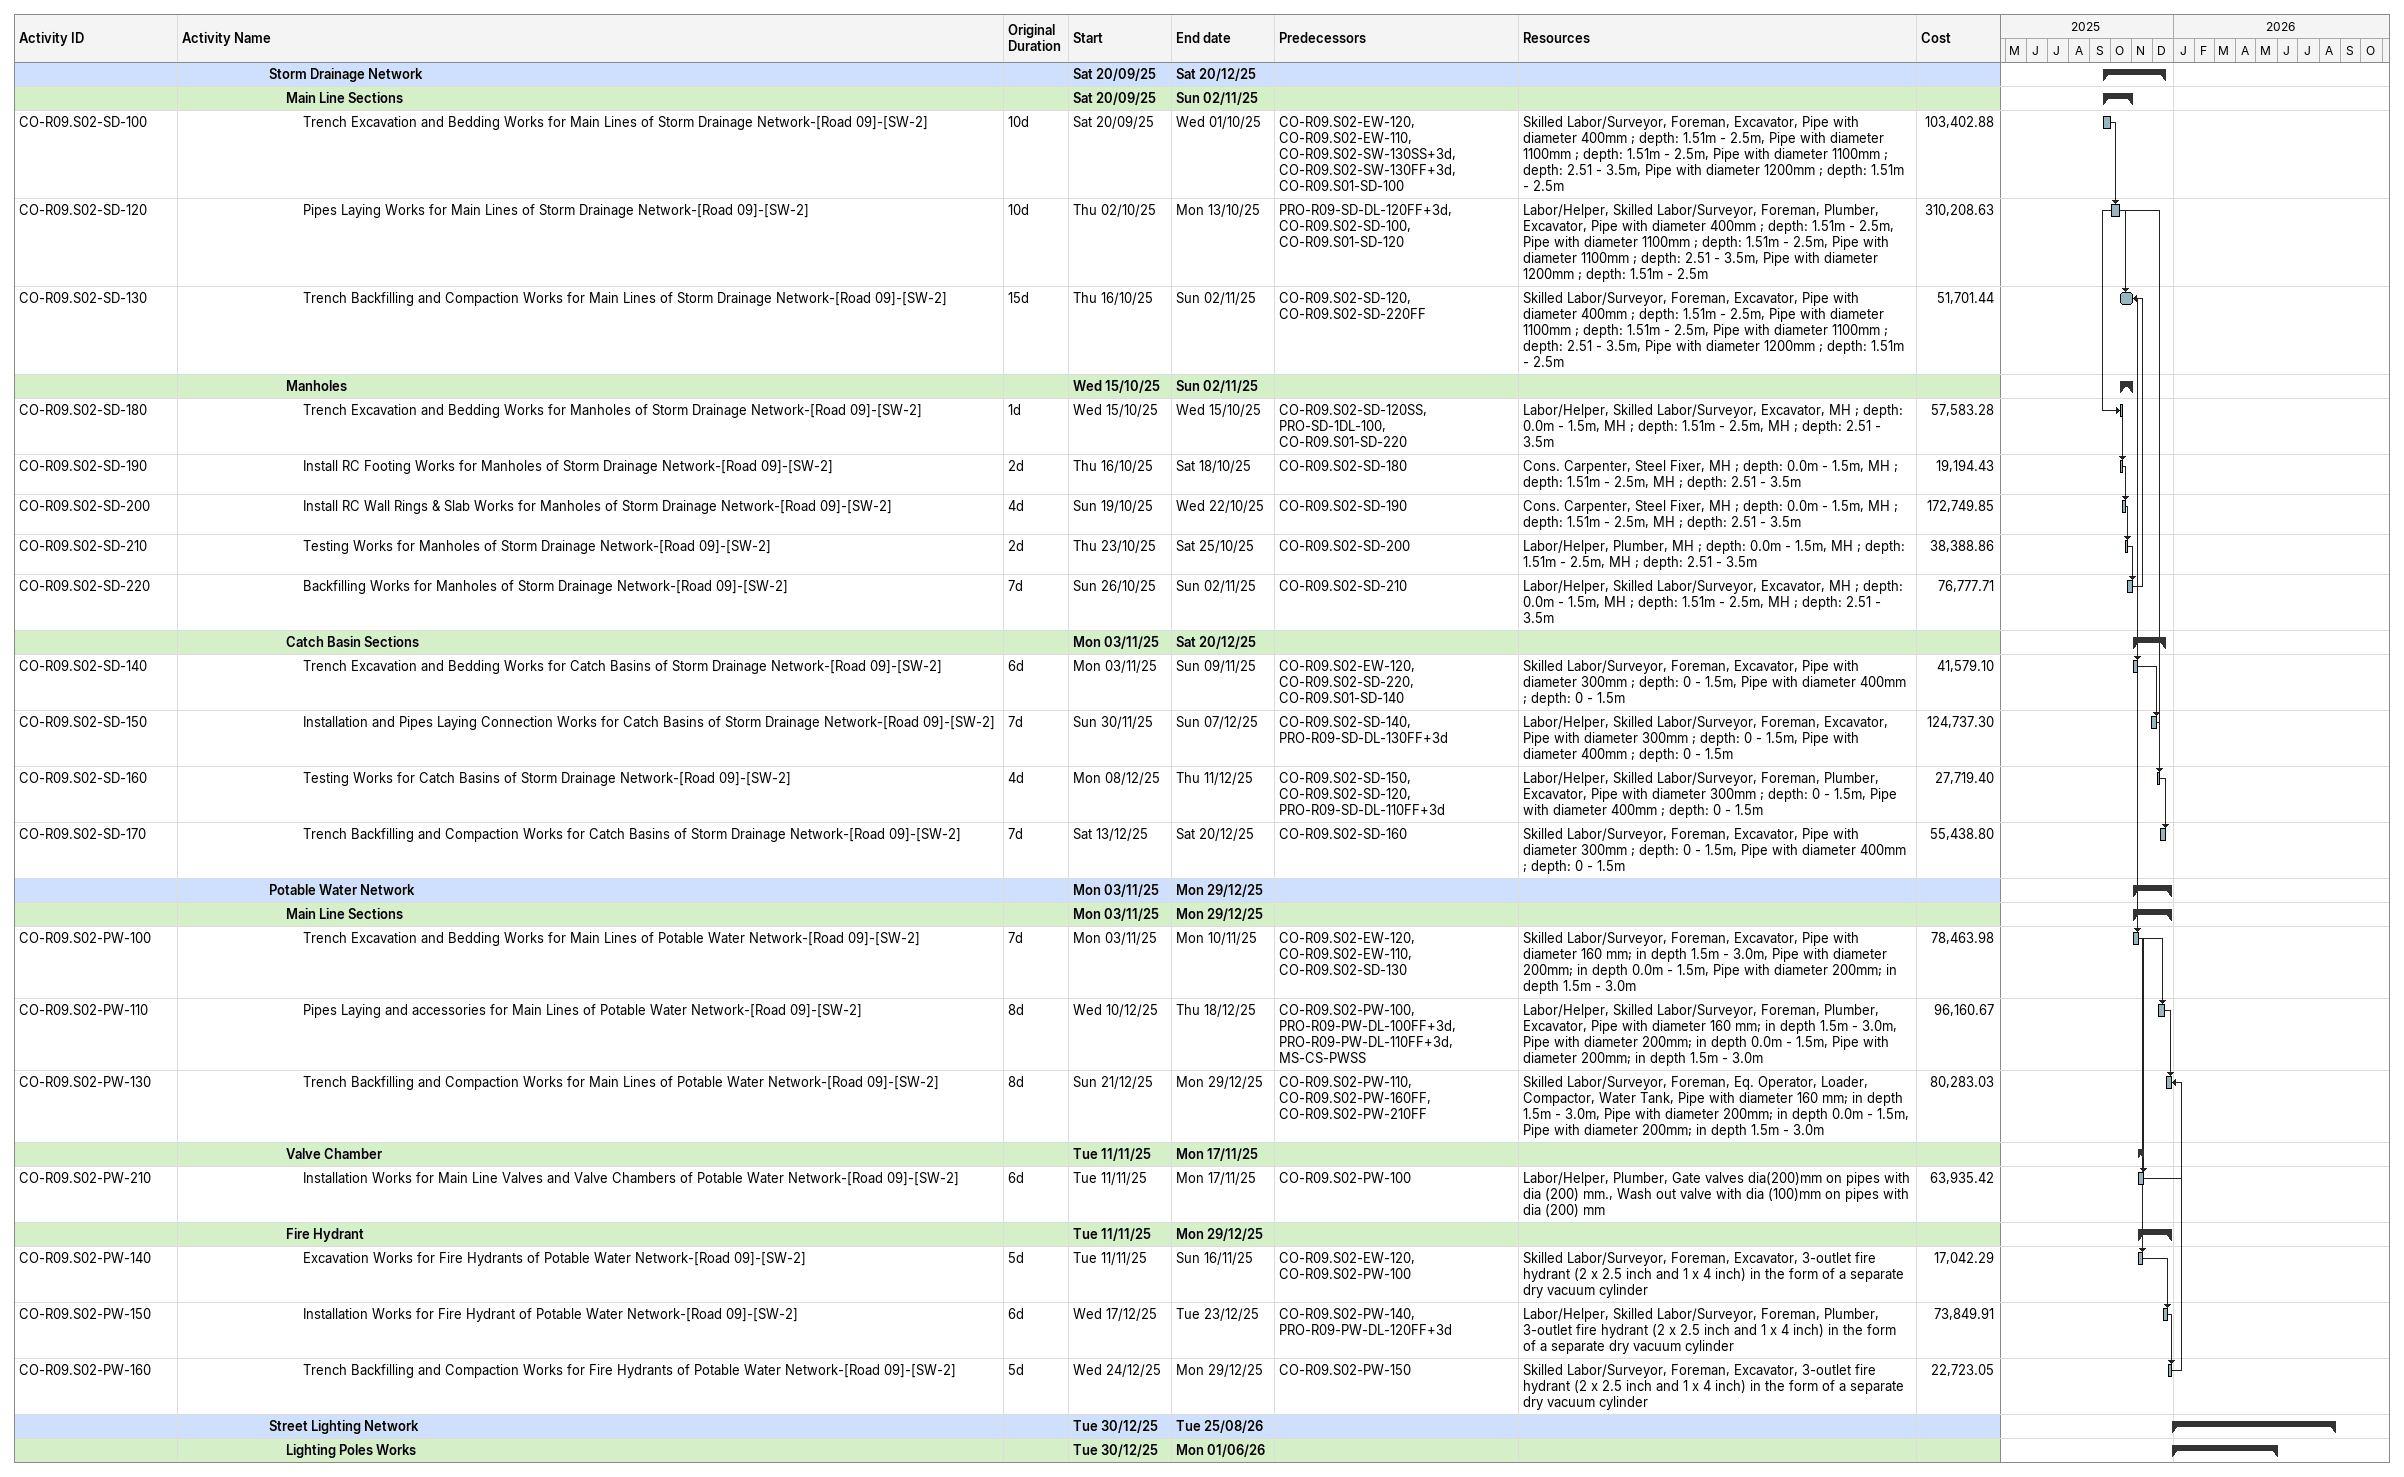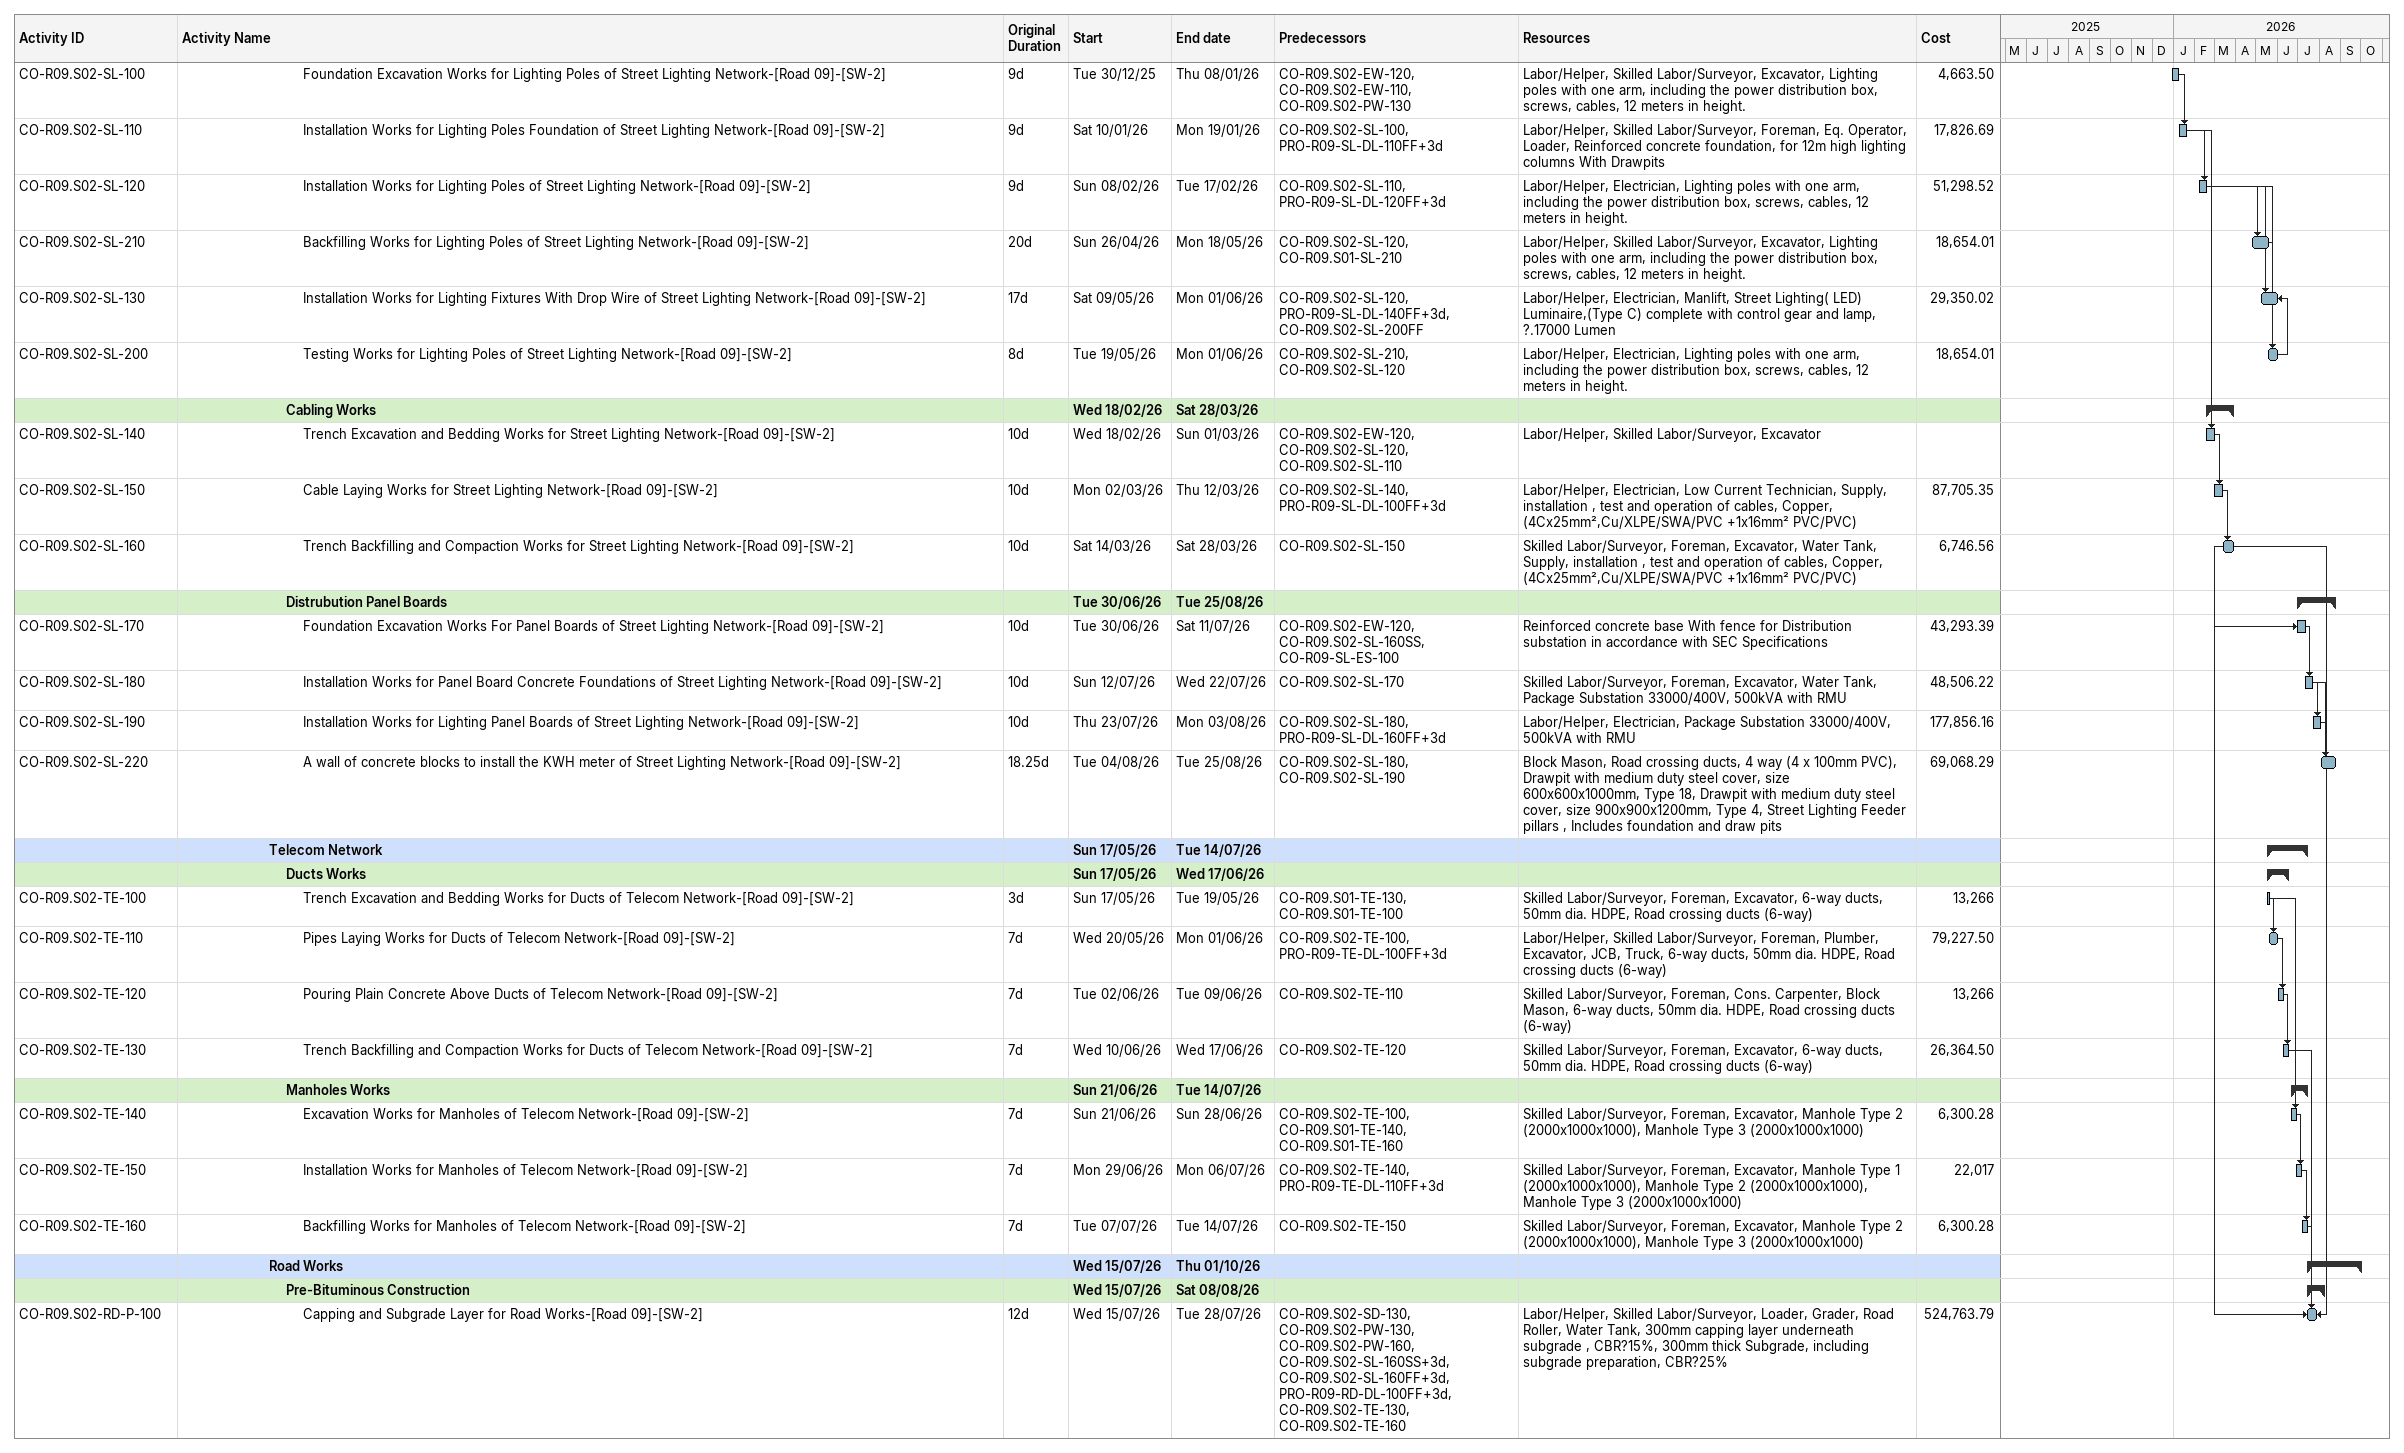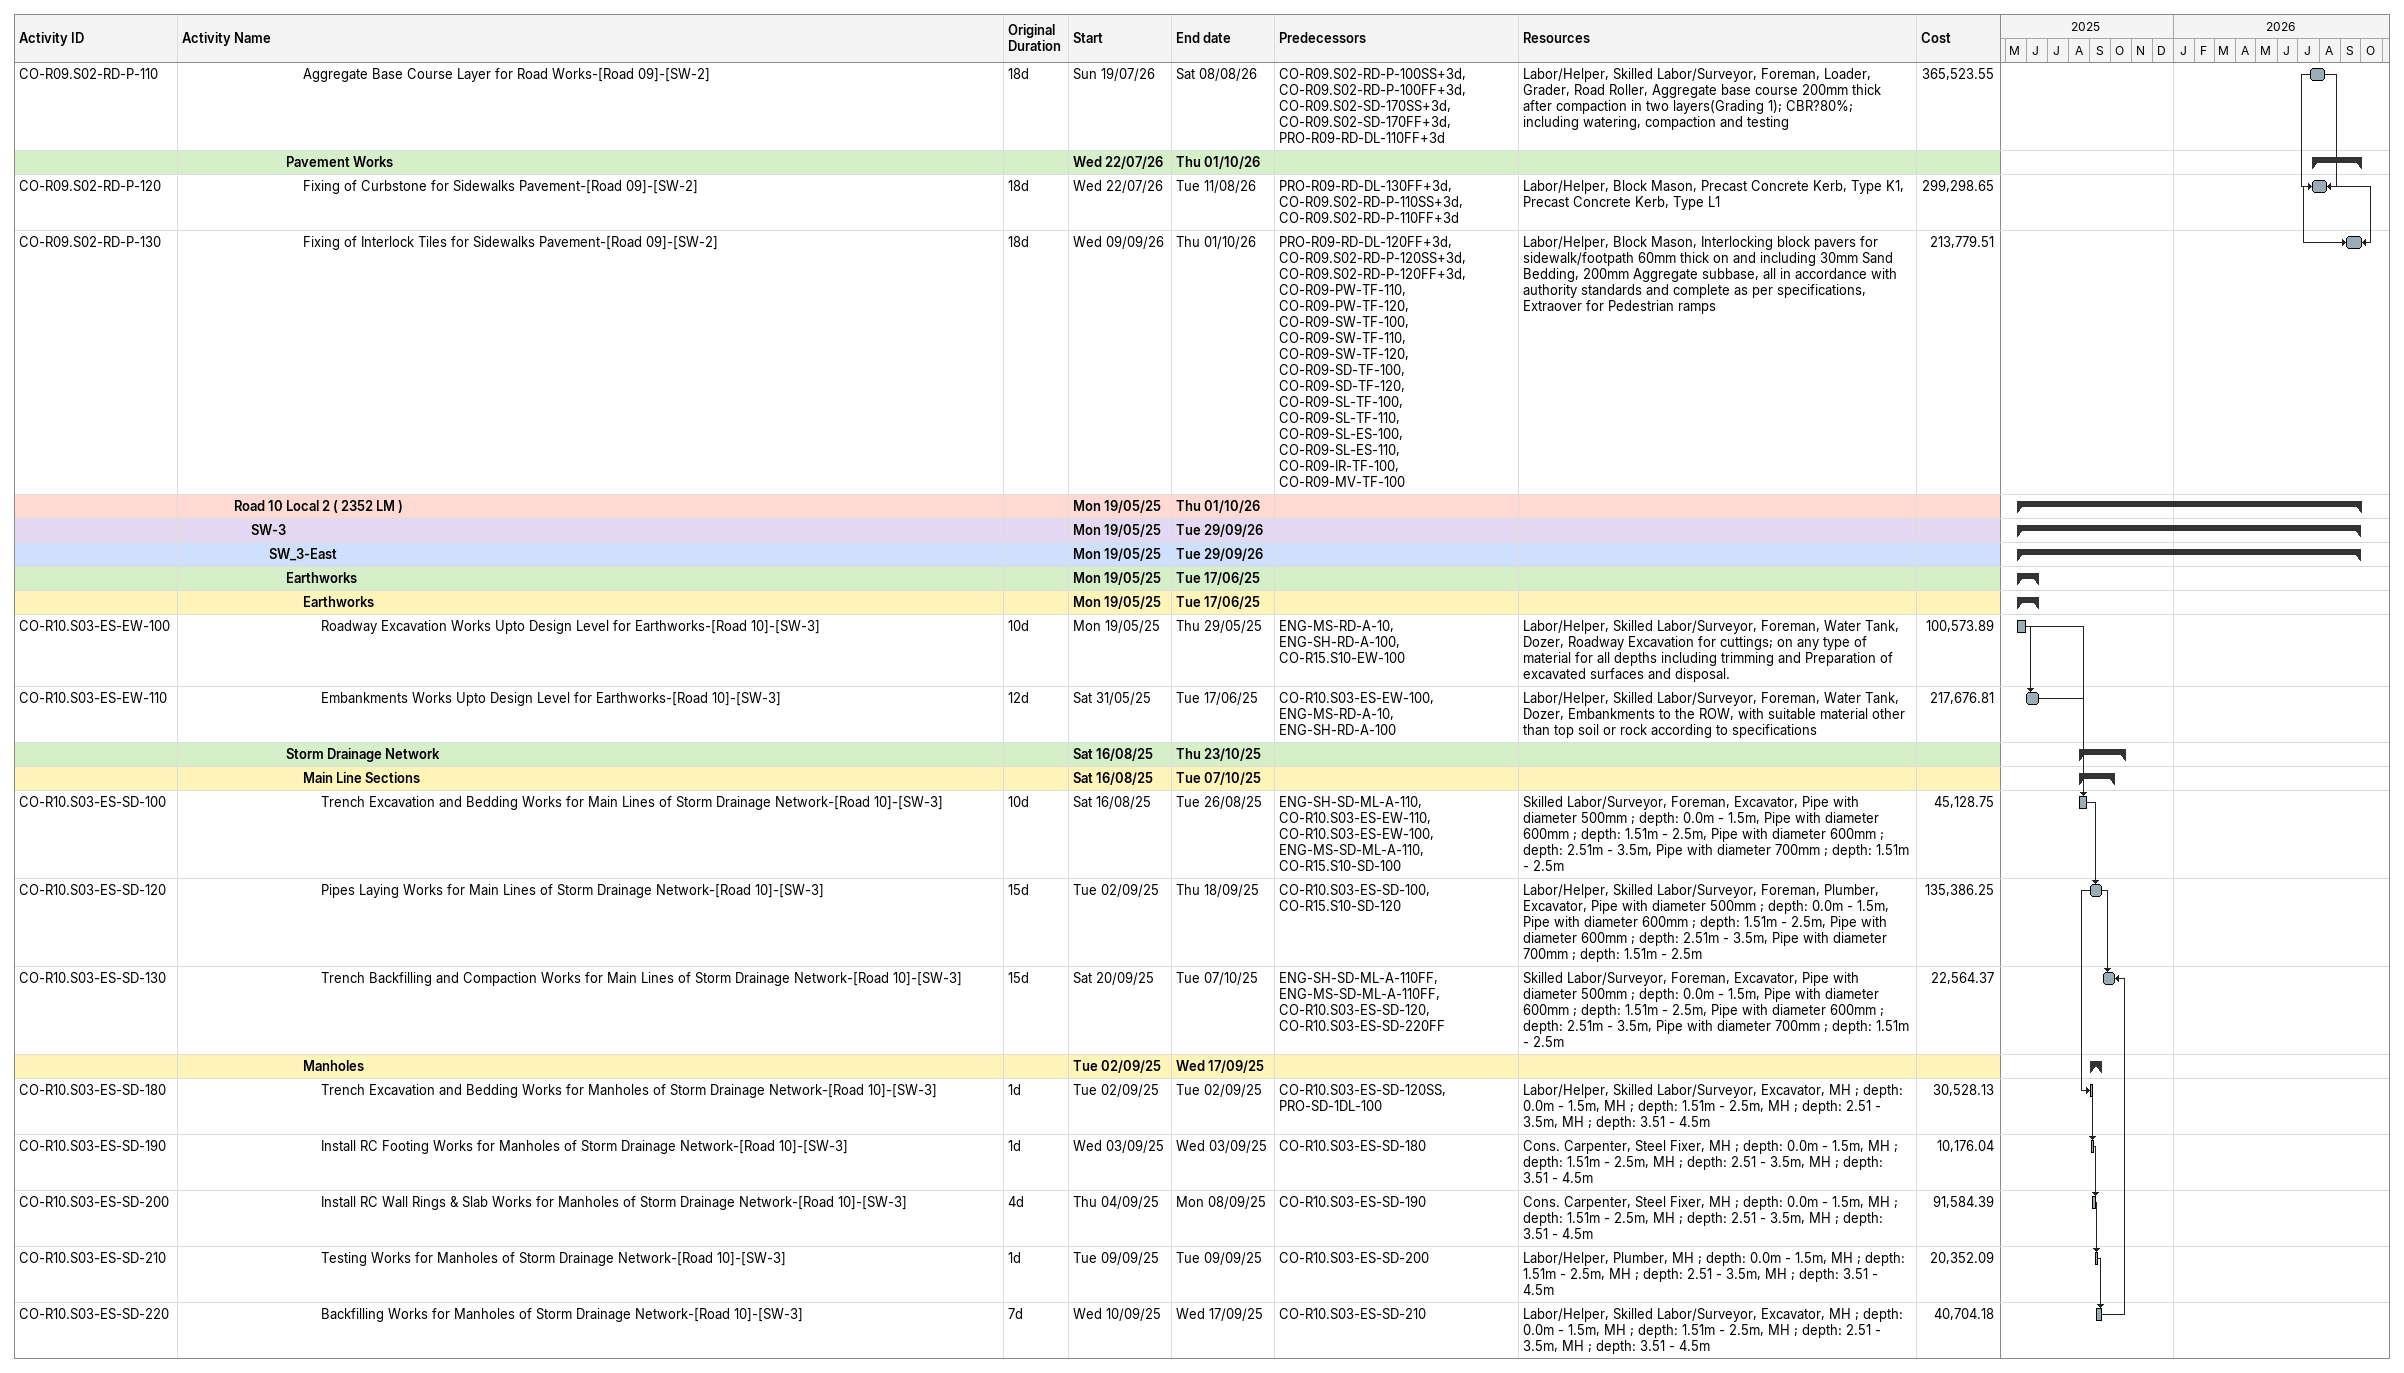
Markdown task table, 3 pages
| ID | Level | Task | Original duration | Start | Finish | Predecessors | Resources | Cost |
|---|---|---|---|---|---|---|---|---|
|  | 6 | **Storm Drainage Network** |  | 2025-09-20 | 2025-12-20 |  |  |  |
|  | 7 | **Main Line Sections** |  | 2025-09-20 | 2025-11-02 |  |  |  |
| CO-R09.S02-SD-100 | 8 | Trench Excavation and Bedding Works for Main Lines of Storm Drainage Network-[Road 09]-[SW-2] | 10d | 2025-09-20 | 2025-10-01 | CO-R09.S02-EW-120, CO-R09.S02-EW-110, CO-R09.S02-SW-130SS+3d, CO-R09.S02-SW-130FF+3d, CO-R09.S01-SD-100 | Skilled Labor/Surveyor, Foreman, Excavator, Pipe with diameter 400mm ; depth: 1.51m - 2.5m, Pipe with diameter 1100mm ; depth: 1.51m - 2.5m, Pipe with diameter 1100mm ; depth: 2.51 - 3.5m, Pipe with diameter 1200mm ; depth: 1.51m - 2.5m | 103402.88 |
| CO-R09.S02-SD-120 | 8 | Pipes Laying Works for Main Lines of Storm Drainage Network-[Road 09]-[SW-2] | 10d | 2025-10-02 | 2025-10-13 | PRO-R09-SD-DL-120FF+3d, CO-R09.S02-SD-100, CO-R09.S01-SD-120 | Labor/Helper, Skilled Labor/Surveyor, Foreman, Plumber, Excavator, Pipe with diameter 400mm ; depth: 1.51m - 2.5m, Pipe with diameter 1100mm ; depth: 1.51m - 2.5m, Pipe with diameter 1100mm ; depth: 2.51 - 3.5m, Pipe with diameter 1200mm ; depth: 1.51m - 2.5m | 310208.63 |
| CO-R09.S02-SD-130 | 8 | Trench Backfilling and Compaction Works for Main Lines of Storm Drainage Network-[Road 09]-[SW-2] | 15d | 2025-10-16 | 2025-11-02 | CO-R09.S02-SD-120, CO-R09.S02-SD-220FF | Skilled Labor/Surveyor, Foreman, Excavator, Pipe with diameter 400mm ; depth: 1.51m - 2.5m, Pipe with diameter 1100mm ; depth: 1.51m - 2.5m, Pipe with diameter 1100mm ; depth: 2.51 - 3.5m, Pipe with diameter 1200mm ; depth: 1.51m - 2.5m | 51701.44 |
|  | 7 | **Manholes** |  | 2025-10-15 | 2025-11-02 |  |  |  |
| CO-R09.S02-SD-180 | 8 | Trench Excavation and Bedding Works for Manholes of Storm Drainage Network-[Road 09]-[SW-2] | 1d | 2025-10-15 | 2025-10-15 | CO-R09.S02-SD-120SS, PRO-SD-1DL-100, CO-R09.S01-SD-220 | Labor/Helper, Skilled Labor/Surveyor, Excavator, MH ; depth: 0.0m - 1.5m, MH ; depth: 1.51m - 2.5m, MH ; depth: 2.51 - 3.5m | 57583.28 |
| CO-R09.S02-SD-190 | 8 | Install RC Footing Works for Manholes of Storm Drainage Network-[Road 09]-[SW-2] | 2d | 2025-10-16 | 2025-10-18 | CO-R09.S02-SD-180 | Cons. Carpenter, Steel Fixer, MH ; depth: 0.0m - 1.5m, MH ; depth: 1.51m - 2.5m, MH ; depth: 2.51 - 3.5m | 19194.43 |
| CO-R09.S02-SD-200 | 8 | Install RC Wall Rings & Slab Works for Manholes of Storm Drainage Network-[Road 09]-[SW-2] | 4d | 2025-10-19 | 2025-10-22 | CO-R09.S02-SD-190 | Cons. Carpenter, Steel Fixer, MH ; depth: 0.0m - 1.5m, MH ; depth: 1.51m - 2.5m, MH ; depth: 2.51 - 3.5m | 172749.85 |
| CO-R09.S02-SD-210 | 8 | Testing Works for Manholes of Storm Drainage Network-[Road 09]-[SW-2] | 2d | 2025-10-23 | 2025-10-25 | CO-R09.S02-SD-200 | Labor/Helper, Plumber, MH ; depth: 0.0m - 1.5m, MH ; depth: 1.51m - 2.5m, MH ; depth: 2.51 - 3.5m | 38388.86 |
| CO-R09.S02-SD-220 | 8 | Backfilling Works for Manholes of Storm Drainage Network-[Road 09]-[SW-2] | 7d | 2025-10-26 | 2025-11-02 | CO-R09.S02-SD-210 | Labor/Helper, Skilled Labor/Surveyor, Excavator, MH ; depth: 0.0m - 1.5m, MH ; depth: 1.51m - 2.5m, MH ; depth: 2.51 - 3.5m | 76777.71 |
|  | 7 | **Catch Basin Sections** |  | 2025-11-03 | 2025-12-20 |  |  |  |
| CO-R09.S02-SD-140 | 8 | Trench Excavation and Bedding Works for Catch Basins of Storm Drainage Network-[Road 09]-[SW-2] | 6d | 2025-11-03 | 2025-11-09 | CO-R09.S02-EW-120, CO-R09.S02-SD-220, CO-R09.S01-SD-140 | Skilled Labor/Surveyor, Foreman, Excavator, Pipe with diameter 300mm ; depth: 0 - 1.5m, Pipe with diameter 400mm ; depth: 0 - 1.5m | 41579.10 |
| CO-R09.S02-SD-150 | 8 | Installation and Pipes Laying Connection Works for Catch Basins of Storm Drainage Network-[Road 09]-[SW-2] | 7d | 2025-11-30 | 2025-12-07 | CO-R09.S02-SD-140, PRO-R09-SD-DL-130FF+3d | Labor/Helper, Skilled Labor/Surveyor, Foreman, Excavator, Pipe with diameter 300mm ; depth: 0 - 1.5m, Pipe with diameter 400mm ; depth: 0 - 1.5m | 124737.30 |
| CO-R09.S02-SD-160 | 8 | Testing Works for Catch Basins of Storm Drainage Network-[Road 09]-[SW-2] | 4d | 2025-12-08 | 2025-12-11 | CO-R09.S02-SD-150, CO-R09.S02-SD-120, PRO-R09-SD-DL-110FF+3d | Labor/Helper, Skilled Labor/Surveyor, Foreman, Plumber, Excavator, Pipe with diameter 300mm ; depth: 0 - 1.5m, Pipe with diameter 400mm ; depth: 0 - 1.5m | 27719.40 |
| CO-R09.S02-SD-170 | 8 | Trench Backfilling and Compaction Works for Catch Basins of Storm Drainage Network-[Road 09]-[SW-2] | 7d | 2025-12-13 | 2025-12-20 | CO-R09.S02-SD-160 | Skilled Labor/Surveyor, Foreman, Excavator, Pipe with diameter 300mm ; depth: 0 - 1.5m, Pipe with diameter 400mm ; depth: 0 - 1.5m | 55438.80 |
|  | 6 | **Potable Water Network** |  | 2025-11-03 | 2025-12-29 |  |  |  |
|  | 7 | **Main Line Sections** |  | 2025-11-03 | 2025-12-29 |  |  |  |
| CO-R09.S02-PW-100 | 8 | Trench Excavation and Bedding Works for Main Lines of Potable Water Network-[Road 09]-[SW-2] | 7d | 2025-11-03 | 2025-11-10 | CO-R09.S02-EW-120, CO-R09.S02-EW-110, CO-R09.S02-SD-130 | Skilled Labor/Surveyor, Foreman, Excavator, Pipe with diameter 160 mm; in depth 1.5m - 3.0m, Pipe with diameter 200mm; in depth 0.0m - 1.5m, Pipe with diameter 200mm; in depth 1.5m - 3.0m | 78463.98 |
| CO-R09.S02-PW-110 | 8 | Pipes Laying and accessories for Main Lines of Potable Water Network-[Road 09]-[SW-2] | 8d | 2025-12-10 | 2025-12-18 | CO-R09.S02-PW-100, PRO-R09-PW-DL-100FF+3d, PRO-R09-PW-DL-110FF+3d, MS-CS-PWSS | Labor/Helper, Skilled Labor/Surveyor, Foreman, Plumber, Excavator, Pipe with diameter 160 mm; in depth 1.5m - 3.0m, Pipe with diameter 200mm; in depth 0.0m - 1.5m, Pipe with diameter 200mm; in depth 1.5m - 3.0m | 96160.67 |
| CO-R09.S02-PW-130 | 8 | Trench Backfilling and Compaction Works for Main Lines of Potable Water Network-[Road 09]-[SW-2] | 8d | 2025-12-21 | 2025-12-29 | CO-R09.S02-PW-110, CO-R09.S02-PW-160FF, CO-R09.S02-PW-210FF | Skilled Labor/Surveyor, Foreman, Eq. Operator, Loader, Compactor, Water Tank, Pipe with diameter 160 mm; in depth 1.5m - 3.0m, Pipe with diameter 200mm; in depth 0.0m - 1.5m, Pipe with diameter 200mm; in depth 1.5m - 3.0m | 80283.03 |
|  | 7 | **Valve Chamber** |  | 2025-11-11 | 2025-11-17 |  |  |  |
| CO-R09.S02-PW-210 | 8 | Installation Works for Main Line Valves and Valve Chambers of Potable Water Network-[Road 09]-[SW-2] | 6d | 2025-11-11 | 2025-11-17 | CO-R09.S02-PW-100 | Labor/Helper, Plumber, Gate valves dia(200)mm on pipes with dia (200) mm., Wash out valve with dia (100)mm on pipes with dia (200) mm | 63935.42 |
|  | 7 | **Fire Hydrant** |  | 2025-11-11 | 2025-12-29 |  |  |  |
| CO-R09.S02-PW-140 | 8 | Excavation Works for Fire Hydrants of Potable Water Network-[Road 09]-[SW-2] | 5d | 2025-11-11 | 2025-11-16 | CO-R09.S02-EW-120, CO-R09.S02-PW-100 | Skilled Labor/Surveyor, Foreman, Excavator, 3-outlet fire hydrant (2 x 2.5 inch and 1 x 4 inch) in the form of a separate dry vacuum cylinder | 17042.29 |
| CO-R09.S02-PW-150 | 8 | Installation Works for Fire Hydrant of Potable Water Network-[Road 09]-[SW-2] | 6d | 2025-12-17 | 2025-12-23 | CO-R09.S02-PW-140, PRO-R09-PW-DL-120FF+3d | Labor/Helper, Skilled Labor/Surveyor, Foreman, Plumber, 3-outlet fire hydrant (2 x 2.5 inch and 1 x 4 inch) in the form of a separate dry vacuum cylinder | 73849.91 |
| CO-R09.S02-PW-160 | 8 | Trench Backfilling and Compaction Works for Fire Hydrants of Potable Water Network-[Road 09]-[SW-2] | 5d | 2025-12-24 | 2025-12-29 | CO-R09.S02-PW-150 | Skilled Labor/Surveyor, Foreman, Excavator, 3-outlet fire hydrant (2 x 2.5 inch and 1 x 4 inch) in the form of a separate dry vacuum cylinder | 22723.05 |
|  | 6 | **Street Lighting Network** |  | 2025-12-30 | 2026-08-25 |  |  |  |
|  | 7 | **Lighting Poles Works** |  | 2025-12-30 | 2026-06-01 |  |  |  |
| CO-R09.S02-SL-100 | 8 | Foundation Excavation Works for Lighting Poles of Street Lighting Network-[Road 09]-[SW-2] | 9d | 2025-12-30 | 2026-01-08 | CO-R09.S02-EW-120, CO-R09.S02-EW-110, CO-R09.S02-PW-130 | Labor/Helper, Skilled Labor/Surveyor, Excavator, Lighting poles with one arm, including the power distribution box, screws, cables, 12 meters in height. | 4663.50 |
| CO-R09.S02-SL-110 | 8 | Installation Works for Lighting Poles Foundation of Street Lighting Network-[Road 09]-[SW-2] | 9d | 2026-01-10 | 2026-01-19 | CO-R09.S02-SL-100, PRO-R09-SL-DL-110FF+3d | Labor/Helper, Skilled Labor/Surveyor, Foreman, Eq. Operator, Loader, Reinforced concrete foundation, for 12m high lighting columns With Drawpits | 17826.69 |
| CO-R09.S02-SL-120 | 8 | Installation Works for Lighting Poles of Street Lighting Network-[Road 09]-[SW-2] | 9d | 2026-02-08 | 2026-02-17 | CO-R09.S02-SL-110, PRO-R09-SL-DL-120FF+3d | Labor/Helper, Electrician, Lighting poles with one arm, including the power distribution box, screws, cables, 12 meters in height. | 51298.52 |
| CO-R09.S02-SL-210 | 8 | Backfilling Works for Lighting Poles of Street Lighting Network-[Road 09]-[SW-2] | 20d | 2026-04-26 | 2026-05-18 | CO-R09.S02-SL-120, CO-R09.S01-SL-210 | Labor/Helper, Skilled Labor/Surveyor, Excavator, Lighting poles with one arm, including the power distribution box, screws, cables, 12 meters in height. | 18654.01 |
| CO-R09.S02-SL-130 | 8 | Installation Works for Lighting Fixtures With Drop Wire of Street Lighting Network-[Road 09]-[SW-2] | 17d | 2026-05-09 | 2026-06-01 | CO-R09.S02-SL-120, PRO-R09-SL-DL-140FF+3d, CO-R09.S02-SL-200FF | Labor/Helper, Electrician, Manlift, Street Lighting( LED) Luminaire,(Type C) complete with control gear and lamp, ?.17000 Lumen | 29350.02 |
| CO-R09.S02-SL-200 | 8 | Testing Works for Lighting Poles of Street Lighting Network-[Road 09]-[SW-2] | 8d | 2026-05-19 | 2026-06-01 | CO-R09.S02-SL-210, CO-R09.S02-SL-120 | Labor/Helper, Electrician, Lighting poles with one arm, including the power distribution box, screws, cables, 12 meters in height. | 18654.01 |
|  | 7 | **Cabling Works** |  | 2026-02-18 | 2026-03-28 |  |  |  |
| CO-R09.S02-SL-140 | 8 | Trench Excavation and Bedding Works for Street Lighting Network-[Road 09]-[SW-2] | 10d | 2026-02-18 | 2026-03-01 | CO-R09.S02-EW-120, CO-R09.S02-SL-120, CO-R09.S02-SL-110 | Labor/Helper, Skilled Labor/Surveyor, Excavator |  |
| CO-R09.S02-SL-150 | 8 | Cable Laying Works for Street Lighting Network-[Road 09]-[SW-2] | 10d | 2026-03-02 | 2026-03-12 | CO-R09.S02-SL-140, PRO-R09-SL-DL-100FF+3d | Labor/Helper, Electrician, Low Current Technician, Supply, installation , test and operation of cables, Copper, (4Cx25mm²,Cu/XLPE/SWA/PVC +1x16mm² PVC/PVC) | 87705.35 |
| CO-R09.S02-SL-160 | 8 | Trench Backfilling and Compaction Works for Street Lighting Network-[Road 09]-[SW-2] | 10d | 2026-03-14 | 2026-03-28 | CO-R09.S02-SL-150 | Skilled Labor/Surveyor, Foreman, Excavator, Water Tank, Supply, installation , test and operation of cables, Copper, (4Cx25mm²,Cu/XLPE/SWA/PVC +1x16mm² PVC/PVC) | 6746.56 |
|  | 7 | **Distrubution Panel Boards** |  | 2026-06-30 | 2026-08-25 |  |  |  |
| CO-R09.S02-SL-170 | 8 | Foundation Excavation Works For Panel Boards of Street Lighting Network-[Road 09]-[SW-2] | 10d | 2026-06-30 | 2026-07-11 | CO-R09.S02-EW-120, CO-R09.S02-SL-160SS, CO-R09-SL-ES-100 | Reinforced concrete base With fence for Distribution substation in accordance with SEC Specifications | 43293.39 |
| CO-R09.S02-SL-180 | 8 | Installation Works for Panel Board Concrete Foundations of Street Lighting Network-[Road 09]-[SW-2] | 10d | 2026-07-12 | 2026-07-22 | CO-R09.S02-SL-170 | Skilled Labor/Surveyor, Foreman, Excavator, Water Tank, Package Substation 33000/400V, 500kVA with RMU | 48506.22 |
| CO-R09.S02-SL-190 | 8 | Installation Works for Lighting Panel Boards of Street Lighting Network-[Road 09]-[SW-2] | 10d | 2026-07-23 | 2026-08-03 | CO-R09.S02-SL-180, PRO-R09-SL-DL-160FF+3d | Labor/Helper, Electrician, Package Substation 33000/400V, 500kVA with RMU | 177856.16 |
| CO-R09.S02-SL-220 | 8 | A wall of concrete blocks to install the KWH meter of Street Lighting Network-[Road 09]-[SW-2] | 18.25d | 2026-08-04 | 2026-08-25 | CO-R09.S02-SL-180, CO-R09.S02-SL-190 | Block Mason, Road crossing ducts, 4 way (4 x 100mm PVC), Drawpit with medium duty steel cover, size 600x600x1000mm, Type 18, Drawpit with medium duty steel cover, size 900x900x1200mm, Type 4, Street Lighting Feeder pillars , Includes foundation and draw pits | 69068.29 |
|  | 6 | **Telecom Network** |  | 2026-05-17 | 2026-07-14 |  |  |  |
|  | 7 | **Ducts Works** |  | 2026-05-17 | 2026-06-17 |  |  |  |
| CO-R09.S02-TE-100 | 8 | Trench Excavation and Bedding Works for Ducts of Telecom Network-[Road 09]-[SW-2] | 3d | 2026-05-17 | 2026-05-19 | CO-R09.S01-TE-130, CO-R09.S01-TE-100 | Skilled Labor/Surveyor, Foreman, Excavator, 6-way ducts, 50mm dia. HDPE, Road crossing ducts (6-way) | 13266 |
| CO-R09.S02-TE-110 | 8 | Pipes Laying Works for Ducts of Telecom Network-[Road 09]-[SW-2] | 7d | 2026-05-20 | 2026-06-01 | CO-R09.S02-TE-100, PRO-R09-TE-DL-100FF+3d | Labor/Helper, Skilled Labor/Surveyor, Foreman, Plumber, Excavator, JCB, Truck, 6-way ducts, 50mm dia. HDPE, Road crossing ducts (6-way) | 79227.50 |
| CO-R09.S02-TE-120 | 8 | Pouring Plain Concrete Above Ducts of Telecom Network-[Road 09]-[SW-2] | 7d | 2026-06-02 | 2026-06-09 | CO-R09.S02-TE-110 | Skilled Labor/Surveyor, Foreman, Cons. Carpenter, Block Mason, 6-way ducts, 50mm dia. HDPE, Road crossing ducts (6-way) | 13266 |
| CO-R09.S02-TE-130 | 8 | Trench Backfilling and Compaction Works for Ducts of Telecom Network-[Road 09]-[SW-2] | 7d | 2026-06-10 | 2026-06-17 | CO-R09.S02-TE-120 | Skilled Labor/Surveyor, Foreman, Excavator, 6-way ducts, 50mm dia. HDPE, Road crossing ducts (6-way) | 26364.50 |
|  | 7 | **Manholes Works** |  | 2026-06-21 | 2026-07-14 |  |  |  |
| CO-R09.S02-TE-140 | 8 | Excavation Works for Manholes of Telecom Network-[Road 09]-[SW-2] | 7d | 2026-06-21 | 2026-06-28 | CO-R09.S02-TE-100, CO-R09.S01-TE-140, CO-R09.S01-TE-160 | Skilled Labor/Surveyor, Foreman, Excavator, Manhole Type 2 (2000x1000x1000), Manhole Type 3 (2000x1000x1000) | 6300.28 |
| CO-R09.S02-TE-150 | 8 | Installation Works for Manholes of Telecom Network-[Road 09]-[SW-2] | 7d | 2026-06-29 | 2026-07-06 | CO-R09.S02-TE-140, PRO-R09-TE-DL-110FF+3d | Skilled Labor/Surveyor, Foreman, Excavator, Manhole Type 1 (2000x1000x1000), Manhole Type 2 (2000x1000x1000), Manhole Type 3 (2000x1000x1000) | 22017 |
| CO-R09.S02-TE-160 | 8 | Backfilling Works for Manholes of Telecom Network-[Road 09]-[SW-2] | 7d | 2026-07-07 | 2026-07-14 | CO-R09.S02-TE-150 | Skilled Labor/Surveyor, Foreman, Excavator, Manhole Type 2 (2000x1000x1000), Manhole Type 3 (2000x1000x1000) | 6300.28 |
|  | 6 | **Road Works** |  | 2026-07-15 | 2026-10-01 |  |  |  |
|  | 7 | **Pre-Bituminous Construction** |  | 2026-07-15 | 2026-08-08 |  |  |  |
| CO-R09.S02-RD-P-100 | 8 | Capping and Subgrade Layer for Road Works-[Road 09]-[SW-2] | 12d | 2026-07-15 | 2026-07-28 | CO-R09.S02-SD-130, CO-R09.S02-PW-130, CO-R09.S02-PW-160, CO-R09.S02-SL-160SS+3d, CO-R09.S02-SL-160FF+3d, PRO-R09-RD-DL-100FF+3d, CO-R09.S02-TE-130, CO-R09.S02-TE-160 | Labor/Helper, Skilled Labor/Surveyor, Loader, Grader, Road Roller, Water Tank, 300mm capping layer underneath subgrade , CBR?15%, 300mm thick Subgrade, including subgrade preparation, CBR?25% | 524763.79 |
| CO-R09.S02-RD-P-110 | 8 | Aggregate Base Course Layer for Road Works-[Road 09]-[SW-2] | 18d | 2026-07-19 | 2026-08-08 | CO-R09.S02-RD-P-100SS+3d, CO-R09.S02-RD-P-100FF+3d, CO-R09.S02-SD-170SS+3d, CO-R09.S02-SD-170FF+3d, PRO-R09-RD-DL-110FF+3d | Labor/Helper, Skilled Labor/Surveyor, Foreman, Loader, Grader, Road Roller, Aggregate base course 200mm thick after compaction in two layers(Grading 1); CBR?80%; including watering, compaction and testing | 365523.55 |
|  | 7 | **Pavement Works** |  | 2026-07-22 | 2026-10-01 |  |  |  |
| CO-R09.S02-RD-P-120 | 8 | Fixing of Curbstone for Sidewalks Pavement-[Road 09]-[SW-2] | 18d | 2026-07-22 | 2026-08-11 | PRO-R09-RD-DL-130FF+3d, CO-R09.S02-RD-P-110SS+3d, CO-R09.S02-RD-P-110FF+3d | Labor/Helper, Block Mason, Precast Concrete Kerb, Type K1, Precast Concrete Kerb, Type L1 | 299298.65 |
| CO-R09.S02-RD-P-130 | 8 | Fixing of Interlock Tiles for Sidewalks Pavement-[Road 09]-[SW-2] | 18d | 2026-09-09 | 2026-10-01 | PRO-R09-RD-DL-120FF+3d, CO-R09.S02-RD-P-120SS+3d, CO-R09.S02-RD-P-120FF+3d, CO-R09-PW-TF-110, CO-R09-PW-TF-120, CO-R09-SW-TF-100, CO-R09-SW-TF-110, CO-R09-SW-TF-120, CO-R09-SD-TF-100, CO-R09-SD-TF-120, CO-R09-SL-TF-100, CO-R09-SL-TF-110, CO-R09-SL-ES-100, CO-R09-SL-ES-110, CO-R09-IR-TF-100, CO-R09-MV-TF-100 | Labor/Helper, Block Mason, Interlocking block pavers for sidewalk/footpath 60mm thick on and including 30mm Sand Bedding, 200mm Aggregate subbase, all in accordance with authority standards and complete as per specifications, Extraover for Pedestrian ramps | 213779.51 |
|  | 4 | **Road 10 Local 2 ( 2352 LM )** |  | 2025-05-19 | 2026-10-01 |  |  |  |
|  | 5 | **SW-3** |  | 2025-05-19 | 2026-09-29 |  |  |  |
|  | 6 | **SW_3-East** |  | 2025-05-19 | 2026-09-29 |  |  |  |
|  | 7 | **Earthworks** |  | 2025-05-19 | 2025-06-17 |  |  |  |
|  | 8 | **Earthworks** |  | 2025-05-19 | 2025-06-17 |  |  |  |
| CO-R10.S03-ES-EW-100 | 9 | Roadway Excavation Works Upto Design Level for Earthworks-[Road 10]-[SW-3] | 10d | 2025-05-19 | 2025-05-29 | ENG-MS-RD-A-10, ENG-SH-RD-A-100, CO-R15.S10-EW-100 | Labor/Helper, Skilled Labor/Surveyor, Foreman, Water Tank, Dozer, Roadway Excavation for cuttings; on any type of material for all depths including trimming and Preparation of excavated surfaces and disposal. | 100573.89 |
| CO-R10.S03-ES-EW-110 | 9 | Embankments Works Upto Design Level for Earthworks-[Road 10]-[SW-3] | 12d | 2025-05-31 | 2025-06-17 | CO-R10.S03-ES-EW-100, ENG-MS-RD-A-10, ENG-SH-RD-A-100 | Labor/Helper, Skilled Labor/Surveyor, Foreman, Water Tank, Dozer, Embankments to the ROW, with suitable material other than top soil or rock according to specifications | 217676.81 |
|  | 7 | **Storm Drainage Network** |  | 2025-08-16 | 2025-10-23 |  |  |  |
|  | 8 | **Main Line Sections** |  | 2025-08-16 | 2025-10-07 |  |  |  |
| CO-R10.S03-ES-SD-100 | 9 | Trench Excavation and Bedding Works for Main Lines of Storm Drainage Network-[Road 10]-[SW-3] | 10d | 2025-08-16 | 2025-08-26 | ENG-SH-SD-ML-A-110, CO-R10.S03-ES-EW-110, CO-R10.S03-ES-EW-100, ENG-MS-SD-ML-A-110, CO-R15.S10-SD-100 | Skilled Labor/Surveyor, Foreman, Excavator, Pipe with diameter 500mm ; depth: 0.0m - 1.5m, Pipe with diameter 600mm ; depth: 1.51m - 2.5m, Pipe with diameter 600mm ; depth: 2.51m - 3.5m, Pipe with diameter 700mm ; depth: 1.51m - 2.5m | 45128.75 |
| CO-R10.S03-ES-SD-120 | 9 | Pipes Laying Works for Main Lines of Storm Drainage Network-[Road 10]-[SW-3] | 15d | 2025-09-02 | 2025-09-18 | CO-R10.S03-ES-SD-100, CO-R15.S10-SD-120 | Labor/Helper, Skilled Labor/Surveyor, Foreman, Plumber, Excavator, Pipe with diameter 500mm ; depth: 0.0m - 1.5m, Pipe with diameter 600mm ; depth: 1.51m - 2.5m, Pipe with diameter 600mm ; depth: 2.51m - 3.5m, Pipe with diameter 700mm ; depth: 1.51m - 2.5m | 135386.25 |
| CO-R10.S03-ES-SD-130 | 9 | Trench Backfilling and Compaction Works for Main Lines of Storm Drainage Network-[Road 10]-[SW-3] | 15d | 2025-09-20 | 2025-10-07 | ENG-SH-SD-ML-A-110FF, ENG-MS-SD-ML-A-110FF, CO-R10.S03-ES-SD-120, CO-R10.S03-ES-SD-220FF | Skilled Labor/Surveyor, Foreman, Excavator, Pipe with diameter 500mm ; depth: 0.0m - 1.5m, Pipe with diameter 600mm ; depth: 1.51m - 2.5m, Pipe with diameter 600mm ; depth: 2.51m - 3.5m, Pipe with diameter 700mm ; depth: 1.51m - 2.5m | 22564.37 |
|  | 8 | **Manholes** |  | 2025-09-02 | 2025-09-17 |  |  |  |
| CO-R10.S03-ES-SD-180 | 9 | Trench Excavation and Bedding Works for Manholes of Storm Drainage Network-[Road 10]-[SW-3] | 1d | 2025-09-02 | 2025-09-02 | CO-R10.S03-ES-SD-120SS, PRO-SD-1DL-100 | Labor/Helper, Skilled Labor/Surveyor, Excavator, MH ; depth: 0.0m - 1.5m, MH ; depth: 1.51m - 2.5m, MH ; depth: 2.51 - 3.5m, MH ; depth: 3.51 - 4.5m | 30528.13 |
| CO-R10.S03-ES-SD-190 | 9 | Install RC Footing Works for Manholes of Storm Drainage Network-[Road 10]-[SW-3] | 1d | 2025-09-03 | 2025-09-03 | CO-R10.S03-ES-SD-180 | Cons. Carpenter, Steel Fixer, MH ; depth: 0.0m - 1.5m, MH ; depth: 1.51m - 2.5m, MH ; depth: 2.51 - 3.5m, MH ; depth: 3.51 - 4.5m | 10176.04 |
| CO-R10.S03-ES-SD-200 | 9 | Install RC Wall Rings & Slab Works for Manholes of Storm Drainage Network-[Road 10]-[SW-3] | 4d | 2025-09-04 | 2025-09-08 | CO-R10.S03-ES-SD-190 | Cons. Carpenter, Steel Fixer, MH ; depth: 0.0m - 1.5m, MH ; depth: 1.51m - 2.5m, MH ; depth: 2.51 - 3.5m, MH ; depth: 3.51 - 4.5m | 91584.39 |
| CO-R10.S03-ES-SD-210 | 9 | Testing Works for Manholes of Storm Drainage Network-[Road 10]-[SW-3] | 1d | 2025-09-09 | 2025-09-09 | CO-R10.S03-ES-SD-200 | Labor/Helper, Plumber, MH ; depth: 0.0m - 1.5m, MH ; depth: 1.51m - 2.5m, MH ; depth: 2.51 - 3.5m, MH ; depth: 3.51 - 4.5m | 20352.09 |
| CO-R10.S03-ES-SD-220 | 9 | Backfilling Works for Manholes of Storm Drainage Network-[Road 10]-[SW-3] | 7d | 2025-09-10 | 2025-09-17 | CO-R10.S03-ES-SD-210 | Labor/Helper, Skilled Labor/Surveyor, Excavator, MH ; depth: 0.0m - 1.5m, MH ; depth: 1.51m - 2.5m, MH ; depth: 2.51 - 3.5m, MH ; depth: 3.51 - 4.5m | 40704.18 |
